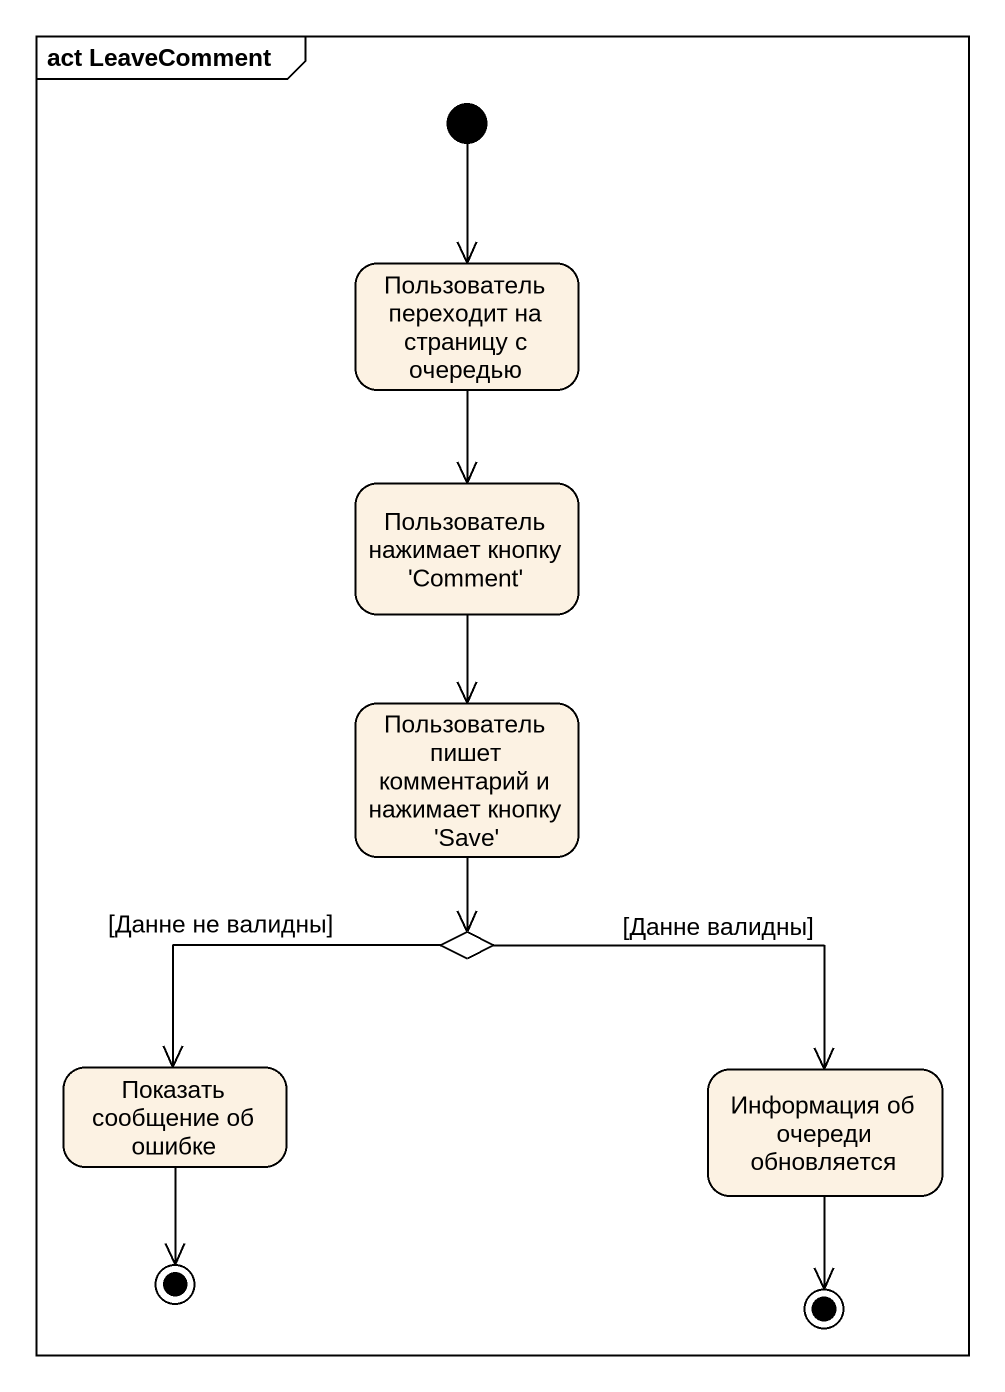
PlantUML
@startuml
mainframe act LeaveComment
hide empty description
state "Пользователь переходит на страницу с очередью" as Пользователь_переходит_на
state "Пользователь нажимает кнопку 'Comment'" as Пользователь_нажимает
state "Пользователь пишет комментарий и нажимает кнопку 'Save'" as Пользователь_пишет
state choice1 <<choice>>
state "Показать сообщение об ошибке" as Показать_сообщение_об_ошибке
state "Информация об очереди обновляется" as Информация_об_очереди
state final1 <<end>>
state final2 <<end>>
[*] --> Пользователь_переходит_на
Пользователь_переходит_на --> Пользователь_нажимает
Пользователь_нажимает --> Пользователь_пишет
Пользователь_пишет --> choice1
choice1 -left-> Показать_сообщение_об_ошибке : [Данне не валидны]
choice1 -right-> Информация_об_очереди : [Данне валидны]
Показать_сообщение_об_ошибке --> final1
Информация_об_очереди --> final2
@enduml
